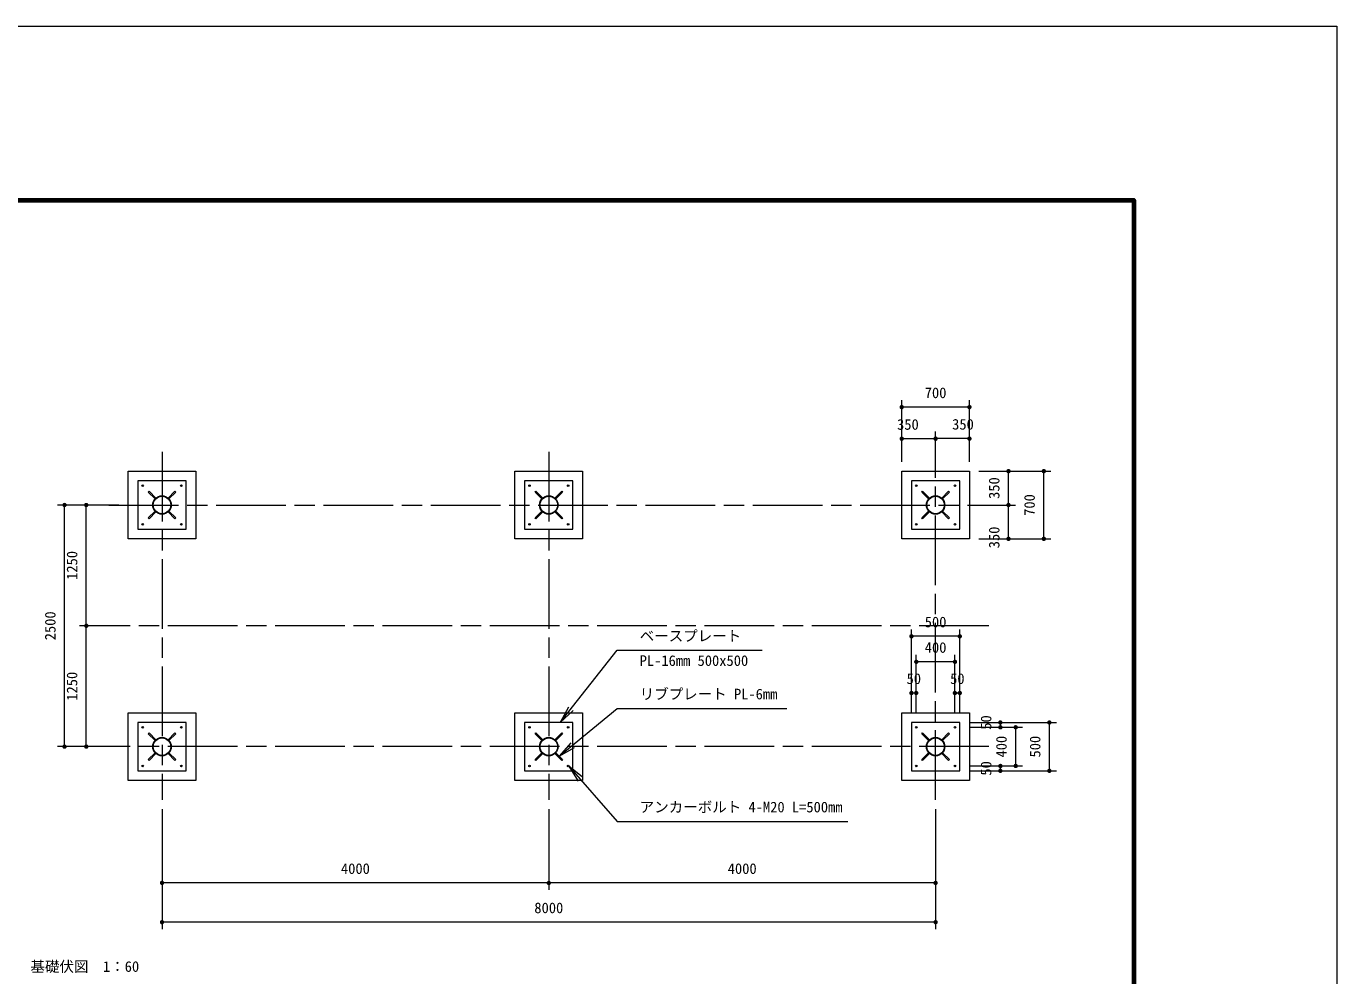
# Model space of a CAD drawing. Units: millimetres at full size, sheet at 1:60. Extents: x -1200 to 26400, y -900 to 18720.
# Drawn here: x 12846 to 26400, y 8896 to 18720 of the extents above; entities that cross this region are included whole.
import ezdxf
from ezdxf.enums import TextEntityAlignment as Align

# ---------------------------------------------------------------- set-up
doc = ezdxf.new("R2010")
doc.units = ezdxf.units.MM
doc.header["$LTSCALE"] = 60
doc.linetypes.add('CHAIN', pattern=[18.5, 12, -1.5, 3.5, -1.5])
for name, color, linetype, lineweight in [('D-BMK', 2, 'CHAIN', 13), ('D-STR', 1, 'Continuous', 13), ('D-STR-DIM', 7, 'Continuous', 13), ('D-STR-HTXT', 7, 'Continuous', 13), ('D-STR-TXT', 7, 'Continuous', 13), ('D-TTL', 7, 'Continuous', 70), ('V-nasSTD', 5, 'Continuous', 13)]:
    doc.layers.add(name, color=color, linetype=linetype, lineweight=lineweight)
doc.styles.add('ＭＳ ゴシック', font='')
doc.styles.get('ＭＳ ゴシック').set_extended_font_data('MS Gothic')

# ---------------------------------------------------------------- blocks, each defined once
blk = doc.blocks.new('filled_dot')
at = {"color": 0, "linetype": 'Continuous', "lineweight": -2, "const_width": 1.25}
blk.add_lwpolyline([(-0.625, 0, 1), (0.625, 0, 1)], format="xyb", close=True, dxfattribs=at)
blk = doc.blocks.new('open_arrow')
at = {"color": 0, "linetype": 'Continuous', "lineweight": -2}
blk.add_lwpolyline([(7.5, 1.25), (0, 0), (7.5, -1.25)], dxfattribs=at)

msp = doc.modelspace()

# ---------------------------------------------------------------- linework, layer by layer
at = {"layer": 'D-BMK'}
for p, q in [((14250.91, 14316.59), (14250.91, 10716.59)), ((18250.91, 14316.59), (18250.91, 10716.59)), ((22250.91, 10716.59), (22250.91, 14316.59)), ((13700.91, 13766.59), (22800.91, 13766.59)), ((22800.91, 12516.59), (13700.91, 12516.59)), ((22800.91, 11266.59), (13700.91, 11266.59))]:
    msp.add_line(p, q, dxfattribs=at)
at = {"layer": 'D-STR'}
for p, q in [((14172.17, 13836.84), (14180.66, 13845.33)), ((14321.16, 13845.33), (14329.65, 13836.84)), ((18172.17, 13836.84), (18180.66, 13845.33)), ((18321.16, 13845.33), (18329.65, 13836.84)), ((22172.17, 13836.84), (22180.66, 13845.33)), ((22321.16, 13845.33), (22329.65, 13836.84)), ((14180.66, 13687.86), (14172.17, 13696.34)), ((14329.65, 13696.34), (14321.16, 13687.86)), ((18180.66, 13687.86), (18172.17, 13696.34)), ((18329.65, 13696.34), (18321.16, 13687.86)), ((22180.66, 13687.86), (22172.17, 13696.34)), ((22329.65, 13696.34), (22321.16, 13687.86)), ((14172.17, 11336.84), (14180.66, 11345.33)), ((14321.16, 11345.33), (14329.65, 11336.84)), ((18172.17, 11336.84), (18180.66, 11345.33)), ((18321.16, 11345.33), (18329.65, 11336.84)), ((22172.17, 11336.84), (22180.66, 11345.33)), ((22321.16, 11345.33), (22329.65, 11336.84)), ((14180.66, 11187.86), (14172.17, 11196.34)), ((14329.65, 11196.34), (14321.16, 11187.86)), ((18180.66, 11187.86), (18172.17, 11196.34)), ((18329.65, 11196.34), (18321.16, 11187.86)), ((22180.66, 11187.86), (22172.17, 11196.34)), ((22329.65, 11196.34), (22321.16, 11187.86))]:
    msp.add_line(p, q, dxfattribs=at)
for points in [[(13900.91, 14116.59), (14600.91, 14116.59), (14600.91, 13416.59), (13900.91, 13416.59)], [(17900.91, 14116.59), (18600.91, 14116.59), (18600.91, 13416.59), (17900.91, 13416.59)], [(21900.91, 14116.59), (22600.91, 14116.59), (22600.91, 13416.59), (21900.91, 13416.59)], [(14000.91, 13516.59), (14500.91, 13516.59), (14500.91, 14016.59), (14000.91, 14016.59)], [(18000.91, 13516.59), (18500.91, 13516.59), (18500.91, 14016.59), (18000.91, 14016.59)], [(22000.91, 13516.59), (22500.91, 13516.59), (22500.91, 14016.59), (22000.91, 14016.59)], [(14179.25, 13829.77), (14108.54, 13900.48), (14117.02, 13908.97), (14187.73, 13838.26)], [(14314.09, 13838.26), (14384.8, 13908.97), (14393.29, 13900.48), (14322.58, 13829.77)], [(18179.25, 13829.77), (18108.54, 13900.48), (18117.02, 13908.97), (18187.73, 13838.26)], [(18314.09, 13838.26), (18384.8, 13908.97), (18393.29, 13900.48), (18322.58, 13829.77)], [(22179.25, 13829.77), (22108.54, 13900.48), (22117.02, 13908.97), (22187.73, 13838.26)], [(22314.09, 13838.26), (22384.8, 13908.97), (22393.29, 13900.48), (22322.58, 13829.77)], [(14187.73, 13694.93), (14117.02, 13624.22), (14108.54, 13632.7), (14179.25, 13703.41)], [(14322.58, 13703.41), (14393.29, 13632.7), (14384.8, 13624.22), (14314.09, 13694.93)], [(18187.73, 13694.93), (18117.02, 13624.22), (18108.54, 13632.7), (18179.25, 13703.41)], [(18322.58, 13703.41), (18393.29, 13632.7), (18384.8, 13624.22), (18314.09, 13694.93)], [(22187.73, 13694.93), (22117.02, 13624.22), (22108.54, 13632.7), (22179.25, 13703.41)], [(22322.58, 13703.41), (22393.29, 13632.7), (22384.8, 13624.22), (22314.09, 13694.93)], [(13900.91, 11616.59), (14600.91, 11616.59), (14600.91, 10916.59), (13900.91, 10916.59)], [(17900.91, 11616.59), (18600.91, 11616.59), (18600.91, 10916.59), (17900.91, 10916.59)], [(21900.91, 11616.59), (22600.91, 11616.59), (22600.91, 10916.59), (21900.91, 10916.59)], [(14000.91, 11016.59), (14500.91, 11016.59), (14500.91, 11516.59), (14000.91, 11516.59)], [(14179.25, 11329.77), (14108.54, 11400.48), (14117.02, 11408.97), (14187.73, 11338.26)], [(14314.09, 11338.26), (14384.8, 11408.97), (14393.29, 11400.48), (14322.58, 11329.77)], [(18000.91, 11016.59), (18500.91, 11016.59), (18500.91, 11516.59), (18000.91, 11516.59)], [(18179.25, 11329.77), (18108.54, 11400.48), (18117.02, 11408.97), (18187.73, 11338.26)], [(18314.09, 11338.26), (18384.8, 11408.97), (18393.29, 11400.48), (18322.58, 11329.77)], [(22000.91, 11016.59), (22500.91, 11016.59), (22500.91, 11516.59), (22000.91, 11516.59)], [(22179.25, 11329.77), (22108.54, 11400.48), (22117.02, 11408.97), (22187.73, 11338.26)], [(22314.09, 11338.26), (22384.8, 11408.97), (22393.29, 11400.48), (22322.58, 11329.77)], [(14187.73, 11194.93), (14117.02, 11124.22), (14108.54, 11132.7), (14179.25, 11203.41)], [(14322.58, 11203.41), (14393.29, 11132.7), (14384.8, 11124.22), (14314.09, 11194.93)], [(18187.73, 11194.93), (18117.02, 11124.22), (18108.54, 11132.7), (18179.25, 11203.41)], [(18322.58, 11203.41), (18393.29, 11132.7), (18384.8, 11124.22), (18314.09, 11194.93)], [(22187.73, 11194.93), (22117.02, 11124.22), (22108.54, 11132.7), (22179.25, 11203.41)], [(22322.58, 11203.41), (22393.29, 11132.7), (22384.8, 11124.22), (22314.09, 11194.93)]]:
    msp.add_lwpolyline(points, close=True, dxfattribs=at)
for centre, radius in [((14050.91, 13966.59), 8), ((14450.91, 13966.59), 8), ((18050.91, 13966.59), 8), ((18450.91, 13966.59), 8), ((22050.91, 13966.59), 8), ((22450.91, 13966.59), 8), ((14250.91, 13766.59), 95.35), ((14250.91, 13766.59), 90.05), ((18250.91, 13766.59), 95.35), ((18250.91, 13766.59), 90.05), ((22250.91, 13766.59), 95.35), ((22250.91, 13766.59), 90.05), ((14050.91, 13566.59), 8), ((14450.91, 13566.59), 8), ((18050.91, 13566.59), 8), ((18450.91, 13566.59), 8), ((22050.91, 13566.59), 8), ((22450.91, 13566.59), 8), ((14050.91, 11466.59), 8), ((14450.91, 11466.59), 8), ((18050.91, 11466.59), 8), ((18450.91, 11466.59), 8), ((22050.91, 11466.59), 8), ((22450.91, 11466.59), 8), ((14250.91, 11266.59), 95.35), ((14250.91, 11266.59), 90.05), ((18250.91, 11266.59), 95.35), ((18250.91, 11266.59), 90.05), ((22250.91, 11266.59), 95.35), ((22250.91, 11266.59), 90.05), ((14050.91, 11066.59), 8), ((14450.91, 11066.59), 8), ((18050.91, 11066.59), 8), ((18450.91, 11066.59), 8), ((22050.91, 11066.59), 8), ((22450.91, 11066.59), 8)]:
    msp.add_circle(centre, radius, dxfattribs=at)
at = {"layer": 'D-STR-DIM'}
for p, q in [((21900.91, 14212.59), (21900.91, 14851.04)), ((22600.91, 14779.04), (21900.91, 14779.04)), ((22600.91, 14212.59), (22600.91, 14851.04)), ((21900.91, 14212.59), (21900.91, 14523.69)), ((22250.91, 14212.59), (22250.91, 14525.44)), ((22250.91, 14212.59), (22250.91, 14523.69)), ((22600.91, 14212.59), (22600.91, 14525.44)), ((22250.91, 14451.69), (21900.91, 14451.69)), ((22600.91, 14453.44), (22250.91, 14453.44)), ((22696.91, 14116.59), (23076.59, 14116.59)), ((22696.91, 14116.59), (23442.17, 14116.59)), ((23004.59, 13766.59), (23004.59, 14116.59)), ((23370.17, 13416.59), (23370.17, 14116.59)), ((13804.91, 13766.59), (13170.88, 13766.59)), ((13242.88, 11266.59), (13242.88, 13766.59)), ((13804.91, 13766.59), (13396.07, 13766.59)), ((13468.07, 12516.59), (13468.07, 13766.59)), ((22696.91, 13766.59), (23076.59, 13766.59)), ((22696.91, 13766.59), (23076.59, 13766.59)), ((23004.59, 13416.59), (23004.59, 13766.59)), ((22696.91, 13416.59), (23076.59, 13416.59)), ((22696.91, 13416.59), (23442.17, 13416.59)), ((13804.91, 12516.59), (13396.07, 12516.59)), ((13804.91, 12516.59), (13396.07, 12516.59)), ((13468.07, 11266.59), (13468.07, 12516.59)), ((22000.91, 11612.59), (22000.91, 12480.04)), ((22500.91, 11612.59), (22500.91, 12480.04)), ((22500.91, 12408.04), (22000.91, 12408.04)), ((22050.91, 11612.59), (22050.91, 12216.01)), ((22450.91, 11612.59), (22450.91, 12216.01)), ((22450.91, 12144.01), (22050.91, 12144.01)), ((22000.91, 11612.59), (22000.91, 11893.54)), ((22050.91, 11821.54), (22000.91, 11821.54)), ((22050.91, 11612.59), (22050.91, 11893.54)), ((22450.91, 11652.59), (22450.91, 11893.54)), ((22500.91, 11821.54), (22450.91, 11821.54)), ((22500.91, 11612.59), (22500.91, 11893.54)), ((22596.91, 11516.59), (22992.86, 11516.59)), ((22596.91, 11466.59), (22992.86, 11466.59)), ((22596.91, 11466.59), (23151.22, 11466.59)), ((22636.91, 11516.59), (23499.88, 11516.59)), ((22920.86, 11466.59), (22920.86, 11516.59)), ((23079.22, 11066.59), (23079.22, 11466.59)), ((23427.88, 11016.59), (23427.88, 11516.59)), ((13804.91, 11266.59), (13170.88, 11266.59)), ((13804.91, 11266.59), (13396.07, 11266.59)), ((22596.91, 11066.59), (23151.22, 11066.59)), ((22596.91, 11016.59), (22992.86, 11016.59)), ((22636.91, 11066.59), (22992.86, 11066.59)), ((22636.91, 11016.59), (23499.88, 11016.59)), ((22920.86, 11016.59), (22920.86, 11066.59)), ((14250.91, 10620.59), (14250.91, 9784.62)), ((14250.91, 10620.59), (14250.91, 9378.6)), ((18250.91, 10620.59), (18250.91, 9784.62)), ((18250.91, 10620.59), (18250.91, 9784.62)), ((22250.91, 10620.59), (22250.91, 9784.62)), ((22250.91, 10620.59), (22250.91, 9378.6)), ((18250.91, 9856.62), (14250.91, 9856.62)), ((22250.91, 9856.62), (18250.91, 9856.62)), ((22250.91, 9450.6), (14250.91, 9450.6))]:
    msp.add_line(p, q, dxfattribs=at)
at = {"layer": 'D-STR-HTXT'}
for points in [[(18366.82, 11516.59), (18957.44, 12263.91), (19137.44, 12263.91), (20457.74, 12263.91)], [(18357.93, 11168.06), (18957.44, 11662.55), (19137.44, 11662.55), (20712.48, 11662.55)], [(18458.88, 11065.84), (18957.44, 10493.59), (19137.44, 10493.59), (21344.45, 10493.59)]]:
    msp.add_lwpolyline(points, dxfattribs=at)
at = {"layer": 'D-TTL'}
msp.add_lwpolyline([(900, 900), (900, 16920), (24300, 16920), (24300, 900)], close=True, dxfattribs=at)
at = {"layer": 'V-nasSTD'}
msp.add_lwpolyline([(-1200, -900), (-1200, 18720), (26400, 18720), (26400, -900)], close=True, dxfattribs=at)

# ---------------------------------------------------------------- block references
at = {"layer": 'D-STR-DIM', "xscale": 18, "yscale": 18}
for p in [(21900.91, 14779.04), (21900.91, 14451.69), (22250.91, 14453.44), (22000.91, 12408.04), (22050.91, 12144.01), (22000.91, 11821.54), (22450.91, 11821.54), (14250.91, 9856.62), (18250.91, 9856.62), (14250.91, 9450.6)]:
    msp.add_blockref('filled_dot', p, dxfattribs=at)
for p, rotation in [((22600.91, 14779.04), 180), ((22250.91, 14451.69), 180), ((22600.91, 14453.44), 180), ((23004.59, 14116.59), 270), ((23370.17, 14116.59), 270), ((13242.88, 13766.59), 270), ((13468.07, 13766.59), 270), ((23004.59, 13766.59), 90), ((23004.59, 13766.59), 270), ((23004.59, 13416.59), 90), ((23370.17, 13416.59), 90), ((13468.07, 12516.59), 90), ((13468.07, 12516.59), 270), ((22500.91, 12408.04), 180), ((22450.91, 12144.01), 180), ((22050.91, 11821.54), 180), ((22500.91, 11821.54), 180), ((22920.86, 11516.59), 270), ((23427.88, 11516.59), 270), ((22920.86, 11466.59), 90), ((23079.22, 11466.59), 270), ((13242.88, 11266.59), 90), ((13468.07, 11266.59), 90), ((22920.86, 11066.59), 270), ((22920.86, 11016.59), 90), ((23079.22, 11066.59), 90), ((23427.88, 11016.59), 90), ((18250.91, 9856.62), 180), ((22250.91, 9856.62), 180), ((22250.91, 9450.6), 180)]:
    msp.add_blockref('filled_dot', p, dxfattribs=dict(at, rotation=rotation))
at = {"layer": 'D-STR-HTXT', "xscale": 24, "yscale": 24}
for p, rotation in [((18366.82, 11516.59), 51.7), ((18357.93, 11168.06), 39.5), ((18458.88, 11065.84), 311.1)]:
    msp.add_blockref('open_arrow', p, dxfattribs=dict(at, rotation=rotation))

# ---------------------------------------------------------------- texts
at = {"layer": 'D-STR-DIM', "style": 'ＭＳ ゴシック'}
for s, p in [('700', (22250.91, 14982.3)), ('350', (21964.61, 14654.95)), ('350', (22534.12, 14656.71)), ('500', (22250.91, 12611.3)), ('400', (22250.91, 12347.28)), ('50', (22025.91, 12024.8)), ('50', (22475.91, 12024.8)), ('4000', (16250.91, 10059.88)), ('4000', (20250.91, 10059.88)), ('8000', (18250.91, 9653.87))]:
    msp.add_text(s, height=110, dxfattribs=at).set_placement(p, align=Align.TOP_CENTER)
for s, p in [('350', (22801.32, 13941.59)), ('700', (23166.91, 13766.59)), ('350', (22801.32, 13430.86)), ('1250', (13264.8, 13141.59)), ('2500', (13039.61, 12516.59)), ('1250', (13264.8, 11891.59)), ('50', (22717.59, 11516.59)), ('400', (22875.96, 11266.59)), ('500', (23224.62, 11266.59)), ('50', (22717.59, 11041.59))]:
    msp.add_text(s, height=110, rotation=90, dxfattribs=at).set_placement(p, align=Align.TOP_CENTER)
at = {"layer": 'D-STR-HTXT', "style": 'ＭＳ ゴシック'}
for s, p in [('ベースプレート', (19190.7, 12467.18)), ('PL-16mm 500x500', (19190.7, 12211.85)), ('リブプレート PL-6mm', (19190.7, 11865.82)), ('アンカーボルト 4-M20 L=500mm', (19190.7, 10696.85))]:
    msp.add_text(s, height=110, dxfattribs=at).set_placement(p, align=Align.TOP_LEFT)
at = {"layer": 'D-STR-TXT', "style": 'ＭＳ ゴシック'}
msp.add_text('基礎伏図\u30001：60', height=110, dxfattribs=at).set_placement((12889.98, 9046.96), align=Align.TOP_LEFT)

doc.saveas('drawing.dxf')
